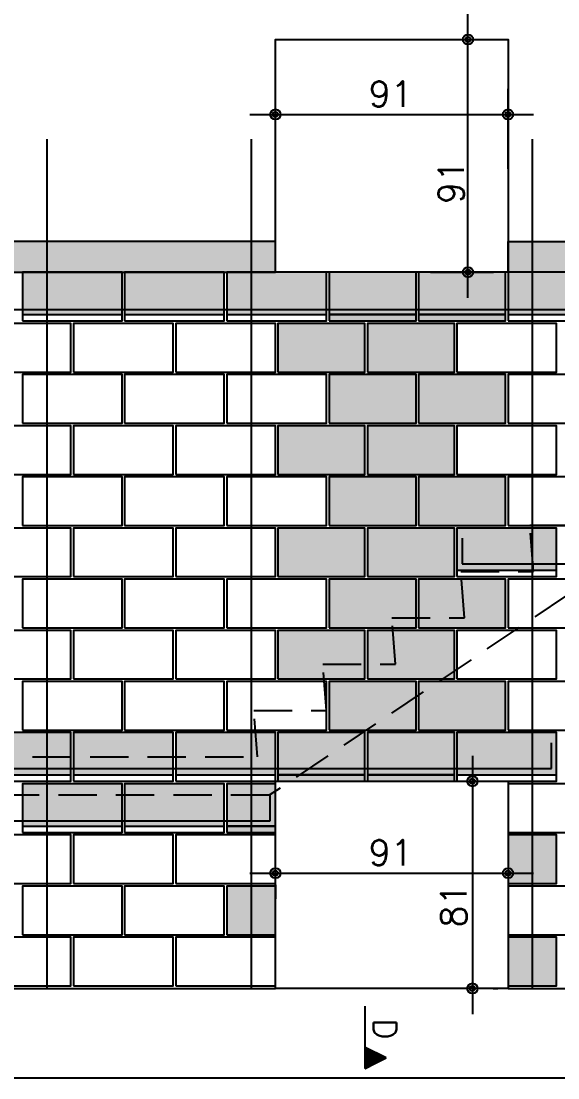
# Model space of a CAD drawing. Extents: x -1 to 122, y -1 to 61.
# Drawn here: x 42.47 to 46.67, y 48.44 to 56.7 of the extents above; entities that cross this region are included whole.
import ezdxf

# ---------------------------------------------------------------- set-up
doc = ezdxf.new("R2010")
doc.units = 0
doc.header["$MEASUREMENT"] = 0
doc.linetypes.add('ESTILO_TQS_0001', pattern=[0.45, 0.3, -0.15])
for name, color, linetype in [('PENA_01', 1, 'CONTINUOUS'), ('PENA_02', 2, 'CONTINUOUS'), ('PENA_03', 3, 'CONTINUOUS'), ('PENA_05', 5, 'CONTINUOUS'), ('PENA_09', 254, 'CONTINUOUS'), ('PENA_11', 252, 'CONTINUOUS'), ('PENA_21', 100, 'CONTINUOUS'), ('PENA_23', 50, 'CONTINUOUS')]:
    doc.layers.add(name, color=color, linetype=linetype)
doc.styles.get("Standard").update_dxf_attribs({"font": 'ROMANS.SHX'})

msp = doc.modelspace()

# ---------------------------------------------------------------- linework, layer by layer
at = {"layer": 'PENA_01', "linetype": 'Continuous'}
for p, q in [((45.9683, 54.5399), (45.9683, 56.7599)), ((45.3302, 56.5599), (46.1683, 56.5599)), ((44.4616, 55.5499), (44.4616, 56.1744)), ((46.2816, 55.5499), (46.2816, 56.1744)), ((44.2616, 55.9744), (46.4816, 55.9744)), ((45.6746, 54.7399), (46.1683, 54.7399)), ((42.4816, 54.4099), (43.2616, 54.4099)), ((43.2816, 54.4099), (44.0616, 54.4099)), ((44.0816, 54.4099), (44.8616, 54.4099)), ((44.8816, 54.4099), (45.5616, 54.4099)), ((45.5816, 54.4099), (46.2616, 54.4099)), ((46.2816, 54.4099), (47.0616, 54.4099)), ((45.8816, 52.4099), (46.6616, 52.4099)), ((46.003, 50.9599), (46.003, 48.9399)), ((42.0816, 50.8099), (42.8616, 50.8099)), ((42.8816, 50.8099), (43.6616, 50.8099)), ((43.6816, 50.8099), (44.4616, 50.8099)), ((44.4816, 50.8099), (45.1616, 50.8099)), ((45.1816, 50.8099), (45.8616, 50.8099)), ((45.8816, 50.8099), (46.6616, 50.8099)), ((46.0616, 50.7599), (46.203, 50.7599)), ((42.4816, 50.4099), (43.2616, 50.4099)), ((43.2816, 50.4099), (44.0616, 50.4099)), ((44.0816, 50.4099), (44.4616, 50.4099)), ((44.2616, 50.041), (46.4816, 50.041)), ((44.4616, 49.9499), (44.4616, 49.841)), ((46.2816, 49.9499), (46.2816, 49.841)), ((46.165, 49.1399), (46.203, 49.1399))]:
    msp.add_line(p, q, dxfattribs=at)
for points in [[(44.4616, 54.7399), (44.4616, 56.5599), (46.2816, 56.5599), (46.2816, 54.7399), (44.4616, 54.7399)], [(44.4616, 49.1399), (44.4616, 50.7599), (46.2816, 50.7599), (46.2816, 49.1399), (44.4616, 49.1399)]]:
    msp.add_lwpolyline(points, dxfattribs=at)
at = {"layer": 'PENA_01', "linetype": 'ESTILO_TQS_0001'}
msp.add_lwpolyline([(47.113, 52.4632), (44.413, 50.6499), (41.6616, 50.6499), (41.6616, 50.9499), (44.3216, 50.9499), (44.2916, 51.3126), (44.8616, 51.3126), (44.8316, 51.6752), (45.4016, 51.6752), (45.3716, 52.0379), (45.9416, 52.0379), (45.9116, 52.4005), (46.4816, 52.4005), (46.4516, 52.7632), (49.0816, 52.7632), (49.0816, 52.4632), (47.113, 52.4632)], dxfattribs=at)
at = {"layer": 'PENA_02', "linetype": 'Continuous'}
for p, q in [((8.8816, 49.1399), (44.4616, 49.1399)), ((46.2816, 49.1399), (65.0616, 49.1399))]:
    msp.add_line(p, q, dxfattribs=at)
for points in [[(8.8816, 54.9799), (8.8816, 54.7399), (9.4816, 54.7399), (9.4816, 53.5599), (16.9616, 53.5599), (16.9616, 54.7399), (44.4616, 54.7399), (44.4616, 54.9799), (8.8816, 54.9799)], [(46.2816, 54.7399), (46.2816, 54.9799), (65.0616, 54.9799), (65.0616, 54.7399), (64.3816, 54.7399), (64.3816, 53.5599), (57.7816, 53.5599), (57.7816, 54.7402), (56.1616, 54.7402), (56.1616, 53.5599), (49.3716, 53.5599), (49.3716, 54.7399), (46.2816, 54.7399)], [(42.4816, 54.3599), (43.2616, 54.3599), (43.2616, 54.7399), (42.4816, 54.7399), (42.4816, 54.3599)], [(43.2816, 54.3599), (44.0616, 54.3599), (44.0616, 54.7399), (43.2816, 54.7399), (43.2816, 54.3599)], [(44.0816, 54.3599), (44.8616, 54.3599), (44.8616, 54.7399), (44.0816, 54.7399), (44.0816, 54.3599)], [(44.8816, 54.3599), (45.5616, 54.3599), (45.5616, 54.7399), (44.8816, 54.7399), (44.8816, 54.3599)], [(45.5816, 54.3599), (46.2616, 54.3599), (46.2616, 54.7399), (45.5816, 54.7399), (45.5816, 54.3599)], [(46.2816, 54.3599), (47.0616, 54.3599), (47.0616, 54.7399), (46.2816, 54.7399), (46.2816, 54.3599)], [(42.0816, 53.9599), (42.8616, 53.9599), (42.8616, 54.3399), (42.0816, 54.3399), (42.0816, 53.9599)], [(42.8816, 53.9599), (43.6616, 53.9599), (43.6616, 54.3399), (42.8816, 54.3399), (42.8816, 53.9599)], [(43.6816, 53.9599), (44.4616, 53.9599), (44.4616, 54.3399), (43.6816, 54.3399), (43.6816, 53.9599)], [(44.4816, 53.9599), (45.1616, 53.9599), (45.1616, 54.3399), (44.4816, 54.3399), (44.4816, 53.9599)], [(45.1816, 53.9599), (45.8616, 53.9599), (45.8616, 54.3399), (45.1816, 54.3399), (45.1816, 53.9599)], [(45.8816, 53.9599), (46.6616, 53.9599), (46.6616, 54.3399), (45.8816, 54.3399), (45.8816, 53.9599)], [(42.4816, 53.5599), (43.2616, 53.5599), (43.2616, 53.9399), (42.4816, 53.9399), (42.4816, 53.5599)], [(43.2816, 53.5599), (44.0616, 53.5599), (44.0616, 53.9399), (43.2816, 53.9399), (43.2816, 53.5599)], [(44.0816, 53.5599), (44.8616, 53.5599), (44.8616, 53.9399), (44.0816, 53.9399), (44.0816, 53.5599)], [(44.8816, 53.5599), (45.5616, 53.5599), (45.5616, 53.9399), (44.8816, 53.9399), (44.8816, 53.5599)], [(45.5816, 53.5599), (46.2616, 53.5599), (46.2616, 53.9399), (45.5816, 53.9399), (45.5816, 53.5599)], [(46.2816, 53.5599), (47.0616, 53.5599), (47.0616, 53.9399), (46.2816, 53.9399), (46.2816, 53.5599)], [(42.0816, 53.1599), (42.8616, 53.1599), (42.8616, 53.5399), (42.0816, 53.5399), (42.0816, 53.1599)], [(42.8816, 53.1599), (43.6616, 53.1599), (43.6616, 53.5399), (42.8816, 53.5399), (42.8816, 53.1599)], [(43.6816, 53.1599), (44.4616, 53.1599), (44.4616, 53.5399), (43.6816, 53.5399), (43.6816, 53.1599)], [(44.4816, 53.1599), (45.1616, 53.1599), (45.1616, 53.5399), (44.4816, 53.5399), (44.4816, 53.1599)], [(45.1816, 53.1599), (45.8616, 53.1599), (45.8616, 53.5399), (45.1816, 53.5399), (45.1816, 53.1599)], [(45.8816, 53.1599), (46.6616, 53.1599), (46.6616, 53.5399), (45.8816, 53.5399), (45.8816, 53.1599)], [(42.4816, 52.7599), (43.2616, 52.7599), (43.2616, 53.1399), (42.4816, 53.1399), (42.4816, 52.7599)], [(43.2816, 52.7599), (44.0616, 52.7599), (44.0616, 53.1399), (43.2816, 53.1399), (43.2816, 52.7599)], [(44.0816, 52.7599), (44.8616, 52.7599), (44.8616, 53.1399), (44.0816, 53.1399), (44.0816, 52.7599)], [(44.8816, 52.7599), (45.5616, 52.7599), (45.5616, 53.1399), (44.8816, 53.1399), (44.8816, 52.7599)], [(45.5816, 52.7599), (46.2616, 52.7599), (46.2616, 53.1399), (45.5816, 53.1399), (45.5816, 52.7599)], [(46.2816, 52.7599), (47.0616, 52.7599), (47.0616, 53.1399), (46.2816, 53.1399), (46.2816, 52.7599)], [(42.0816, 52.3599), (42.8616, 52.3599), (42.8616, 52.7399), (42.0816, 52.7399), (42.0816, 52.3599)], [(42.8816, 52.3599), (43.6616, 52.3599), (43.6616, 52.7399), (42.8816, 52.7399), (42.8816, 52.3599)], [(43.6816, 52.3599), (44.4616, 52.3599), (44.4616, 52.7399), (43.6816, 52.7399), (43.6816, 52.3599)], [(44.4816, 52.3599), (45.1616, 52.3599), (45.1616, 52.7399), (44.4816, 52.7399), (44.4816, 52.3599)], [(45.1816, 52.3599), (45.8616, 52.3599), (45.8616, 52.7399), (45.1816, 52.7399), (45.1816, 52.3599)], [(45.8816, 52.3599), (46.6616, 52.3599), (46.6616, 52.7399), (45.8816, 52.7399), (45.8816, 52.3599)], [(42.4816, 51.9599), (43.2616, 51.9599), (43.2616, 52.3399), (42.4816, 52.3399), (42.4816, 51.9599)], [(43.2816, 51.9599), (44.0616, 51.9599), (44.0616, 52.3399), (43.2816, 52.3399), (43.2816, 51.9599)], [(44.0816, 51.9599), (44.8616, 51.9599), (44.8616, 52.3399), (44.0816, 52.3399), (44.0816, 51.9599)], [(44.8816, 51.9599), (45.5616, 51.9599), (45.5616, 52.3399), (44.8816, 52.3399), (44.8816, 51.9599)], [(45.5816, 51.9599), (46.2616, 51.9599), (46.2616, 52.3399), (45.5816, 52.3399), (45.5816, 51.9599)], [(46.2816, 51.9599), (47.0616, 51.9599), (47.0616, 52.3399), (46.2816, 52.3399), (46.2816, 51.9599)], [(42.0816, 51.5599), (42.8616, 51.5599), (42.8616, 51.9399), (42.0816, 51.9399), (42.0816, 51.5599)], [(42.8816, 51.5599), (43.6616, 51.5599), (43.6616, 51.9399), (42.8816, 51.9399), (42.8816, 51.5599)], [(43.6816, 51.5599), (44.4616, 51.5599), (44.4616, 51.9399), (43.6816, 51.9399), (43.6816, 51.5599)], [(44.4816, 51.5599), (45.1616, 51.5599), (45.1616, 51.9399), (44.4816, 51.9399), (44.4816, 51.5599)], [(45.1816, 51.5599), (45.8616, 51.5599), (45.8616, 51.9399), (45.1816, 51.9399), (45.1816, 51.5599)], [(45.8816, 51.5599), (46.6616, 51.5599), (46.6616, 51.9399), (45.8816, 51.9399), (45.8816, 51.5599)], [(42.4816, 51.1599), (43.2616, 51.1599), (43.2616, 51.5399), (42.4816, 51.5399), (42.4816, 51.1599)], [(43.2816, 51.1599), (44.0616, 51.1599), (44.0616, 51.5399), (43.2816, 51.5399), (43.2816, 51.1599)], [(44.0816, 51.1599), (44.8616, 51.1599), (44.8616, 51.5399), (44.0816, 51.5399), (44.0816, 51.1599)], [(44.8816, 51.1599), (45.5616, 51.1599), (45.5616, 51.5399), (44.8816, 51.5399), (44.8816, 51.1599)], [(45.5816, 51.1599), (46.2616, 51.1599), (46.2616, 51.5399), (45.5816, 51.5399), (45.5816, 51.1599)], [(46.2816, 51.1599), (47.0616, 51.1599), (47.0616, 51.5399), (46.2816, 51.5399), (46.2816, 51.1599)], [(42.0816, 50.7599), (42.8616, 50.7599), (42.8616, 51.1399), (42.0816, 51.1399), (42.0816, 50.7599)], [(42.8816, 50.7599), (43.6616, 50.7599), (43.6616, 51.1399), (42.8816, 51.1399), (42.8816, 50.7599)], [(43.6816, 50.7599), (44.4616, 50.7599), (44.4616, 51.1399), (43.6816, 51.1399), (43.6816, 50.7599)], [(44.4816, 50.7599), (45.1616, 50.7599), (45.1616, 51.1399), (44.4816, 51.1399), (44.4816, 50.7599)], [(45.1816, 50.7599), (45.8616, 50.7599), (45.8616, 51.1399), (45.1816, 51.1399), (45.1816, 50.7599)], [(45.8816, 50.7599), (46.6616, 50.7599), (46.6616, 51.1399), (45.8816, 51.1399), (45.8816, 50.7599)], [(42.4816, 50.3599), (43.2616, 50.3599), (43.2616, 50.7399), (42.4816, 50.7399), (42.4816, 50.3599)], [(43.2816, 50.3599), (44.0616, 50.3599), (44.0616, 50.7399), (43.2816, 50.7399), (43.2816, 50.3599)], [(44.0816, 50.3599), (44.4616, 50.3599), (44.4616, 50.7399), (44.0816, 50.7399), (44.0816, 50.3599)], [(46.2816, 50.3599), (47.0616, 50.3599), (47.0616, 50.7399), (46.2816, 50.7399), (46.2816, 50.3599)], [(42.0816, 49.9599), (42.8616, 49.9599), (42.8616, 50.3399), (42.0816, 50.3399), (42.0816, 49.9599)], [(42.8816, 49.9599), (43.6616, 49.9599), (43.6616, 50.3399), (42.8816, 50.3399), (42.8816, 49.9599)], [(43.6816, 49.9599), (44.4616, 49.9599), (44.4616, 50.3399), (43.6816, 50.3399), (43.6816, 49.9599)], [(46.2816, 49.9599), (46.6616, 49.9599), (46.6616, 50.3399), (46.2816, 50.3399), (46.2816, 49.9599)], [(42.4816, 49.5599), (43.2616, 49.5599), (43.2616, 49.9399), (42.4816, 49.9399), (42.4816, 49.5599)], [(43.2816, 49.5599), (44.0616, 49.5599), (44.0616, 49.9399), (43.2816, 49.9399), (43.2816, 49.5599)], [(44.0816, 49.5599), (44.4616, 49.5599), (44.4616, 49.9399), (44.0816, 49.9399), (44.0816, 49.5599)], [(46.2816, 49.5599), (47.0616, 49.5599), (47.0616, 49.9399), (46.2816, 49.9399), (46.2816, 49.5599)], [(42.0816, 49.1599), (42.8616, 49.1599), (42.8616, 49.5399), (42.0816, 49.5399), (42.0816, 49.1599)], [(42.8816, 49.1599), (43.6616, 49.1599), (43.6616, 49.5399), (42.8816, 49.5399), (42.8816, 49.1599)], [(43.6816, 49.1599), (44.4616, 49.1599), (44.4616, 49.5399), (43.6816, 49.5399), (43.6816, 49.1599)], [(46.2816, 49.1599), (46.6616, 49.1599), (46.6616, 49.5399), (46.2816, 49.5399), (46.2816, 49.1599)]]:
    msp.add_lwpolyline(points, dxfattribs=at)
for centre, radius in [((45.9683, 56.5599), 0.04), ((45.9683, 56.5599), 0.02), ((44.4616, 55.9744), 0.04), ((44.4616, 55.9744), 0.02), ((46.2816, 55.9744), 0.04), ((46.2816, 55.9744), 0.02), ((45.9683, 54.7399), 0.04), ((45.9683, 54.7399), 0.02), ((46.003, 50.7599), 0.04), ((46.003, 50.7599), 0.02), ((44.4616, 50.041), 0.04), ((46.2816, 50.041), 0.04), ((44.4616, 50.041), 0.02), ((46.2816, 50.041), 0.02), ((46.003, 49.1399), 0.04), ((46.003, 49.1399), 0.02)]:
    msp.add_circle(centre, radius, dxfattribs=at)
at = {"layer": 'PENA_03', "linetype": 'Continuous'}
for p, q in [((44.4616, 56.5599), (44.4616, 56.5599)), ((45.1302, 56.5599), (45.1302, 56.5599)), ((46.2816, 56.5599), (46.2816, 56.5599)), ((44.4616, 55.3499), (44.4616, 55.3499)), ((46.2816, 55.3499), (46.2816, 55.3499)), ((45.4746, 54.7399), (45.4746, 54.7399)), ((45.8616, 50.7599), (45.8616, 50.7599)), ((44.4616, 50.1499), (44.4616, 50.1499)), ((46.2816, 50.1499), (46.2816, 50.1499)), ((45.965, 49.1399), (45.965, 49.1399)), ((45.1617, 49), (45.1617, 48.5136)), ((45.1624, 48.6792), (45.1624, 49)), ((45.3277, 48.5966), (45.1624, 48.6792)), ((45.1624, 48.5147), (45.1624, 48.6784)), ((45.3261, 48.5966), (45.1624, 48.6784)), ((45.1745, 48.52), (45.1745, 48.6731)), ((45.1617, 48.5136), (45.3277, 48.5966)), ((45.1624, 48.5147), (45.3261, 48.5966)), ((45.1873, 48.5263), (45.1873, 48.6668)), ((45.2, 48.5327), (45.2, 48.6604)), ((45.2128, 48.5391), (45.2128, 48.654)), ((45.2256, 48.5455), (45.2256, 48.6476)), ((45.2383, 48.5519), (45.2383, 48.6412)), ((45.2511, 48.5583), (45.2511, 48.6348)), ((45.2639, 48.5646), (45.2639, 48.6285)), ((45.2766, 48.571), (45.2766, 48.6221)), ((45.2894, 48.5774), (45.2894, 48.6157)), ((45.3021, 48.5838), (45.3021, 48.6093)), ((45.3149, 48.5902), (45.3149, 48.6029))]:
    msp.add_line(p, q, dxfattribs=at)
at = {"layer": 'PENA_05', "linetype": 'Continuous'}
for p, q in [((31.0527, 54.4499), (49.7716, 54.4499)), ((45.9216, 52.6599), (45.9216, 52.4599)), ((45.9216, 52.4599), (49.0216, 52.4599)), ((46.6216, 50.8599), (46.6216, 51.0599)), ((41.4216, 50.8599), (46.6216, 50.8599)), ((44.4216, 50.4499), (44.4216, 50.6499)), ((41.7216, 50.4499), (44.4216, 50.4499)), ((31.0527, 48.4406), (49.7716, 48.4406))]:
    msp.add_line(p, q, dxfattribs=at)
for points in [[(42.6716, 55.7799), (42.6716, 49.1399)], [(44.2716, 55.7799), (44.2716, 49.1399)], [(46.4716, 55.7799), (46.4716, 49.1399)]]:
    msp.add_lwpolyline(points, dxfattribs=at)
at = {"layer": 'PENA_09', "linetype": 'Continuous'}
for points in [[(42.4816, 54.4099), (43.2616, 54.4099), (43.2616, 54.7399), (42.4816, 54.7399), (42.4816, 54.4099)], [(43.2816, 54.4099), (44.0616, 54.4099), (44.0616, 54.7399), (43.2816, 54.7399), (43.2816, 54.4099)], [(44.0816, 54.4099), (44.8616, 54.4099), (44.8616, 54.7399), (44.0816, 54.7399), (44.0816, 54.4099)], [(44.8816, 54.4099), (45.5616, 54.4099), (45.5616, 54.7399), (44.8816, 54.7399), (44.8816, 54.4099)], [(45.5816, 54.4099), (46.2616, 54.4099), (46.2616, 54.7399), (45.5816, 54.7399), (45.5816, 54.4099)], [(46.2816, 54.4099), (47.0616, 54.4099), (47.0616, 54.7399), (46.2816, 54.7399), (46.2816, 54.4099)], [(45.8816, 52.4099), (46.6616, 52.4099), (46.6616, 52.7399), (45.8816, 52.7399), (45.8816, 52.4099)], [(42.0816, 50.8099), (42.8616, 50.8099), (42.8616, 51.1399), (42.0816, 51.1399), (42.0816, 50.8099)], [(42.8816, 50.8099), (43.6616, 50.8099), (43.6616, 51.1399), (42.8816, 51.1399), (42.8816, 50.8099)], [(43.6816, 50.8099), (44.4616, 50.8099), (44.4616, 51.1399), (43.6816, 51.1399), (43.6816, 50.8099)], [(44.4816, 50.8099), (45.1616, 50.8099), (45.1616, 51.1399), (44.4816, 51.1399), (44.4816, 50.8099)], [(45.1816, 50.8099), (45.8616, 50.8099), (45.8616, 51.1399), (45.1816, 51.1399), (45.1816, 50.8099)], [(45.8816, 50.8099), (46.6616, 50.8099), (46.6616, 51.1399), (45.8816, 51.1399), (45.8816, 50.8099)], [(42.4816, 50.4099), (43.2616, 50.4099), (43.2616, 50.7399), (42.4816, 50.7399), (42.4816, 50.4099)], [(43.2816, 50.4099), (44.0616, 50.4099), (44.0616, 50.7399), (43.2816, 50.7399), (43.2816, 50.4099)], [(44.0816, 50.4099), (44.4616, 50.4099), (44.4616, 50.7399), (44.0816, 50.7399), (44.0816, 50.4099)]]:
    msp.add_lwpolyline(points, dxfattribs=at)
for points in [[(42.4816, 54.4099), (43.2616, 54.4099), (43.2616, 54.7399)], [(42.4816, 54.4099), (43.2616, 54.7399), (42.4816, 54.7399)], [(42.4816, 54.4099), (42.4816, 54.7399), (42.4816, 54.4099)], [(43.2816, 54.4099), (44.0616, 54.4099), (44.0616, 54.7399)], [(43.2816, 54.4099), (44.0616, 54.7399), (43.2816, 54.7399)], [(43.2816, 54.4099), (43.2816, 54.7399), (43.2816, 54.4099)], [(44.0816, 54.4099), (44.8616, 54.4099), (44.8616, 54.7399)], [(44.0816, 54.4099), (44.8616, 54.7399), (44.0816, 54.7399)], [(44.0816, 54.4099), (44.0816, 54.7399), (44.0816, 54.4099)], [(44.8816, 54.4099), (45.5616, 54.4099), (45.5616, 54.7399)], [(44.8816, 54.4099), (45.5616, 54.7399), (44.8816, 54.7399)], [(44.8816, 54.4099), (44.8816, 54.7399), (44.8816, 54.4099)], [(45.5816, 54.4099), (46.2616, 54.4099), (46.2616, 54.7399)], [(45.5816, 54.4099), (46.2616, 54.7399), (45.5816, 54.7399)], [(45.5816, 54.4099), (45.5816, 54.7399), (45.5816, 54.4099)], [(46.2816, 54.4099), (47.0616, 54.4099), (47.0616, 54.7399)], [(46.2816, 54.4099), (47.0616, 54.7399), (46.2816, 54.7399)], [(46.2816, 54.4099), (46.2816, 54.7399), (46.2816, 54.4099)], [(45.8816, 52.4099), (46.6616, 52.4099), (46.6616, 52.7399)], [(45.8816, 52.4099), (46.6616, 52.7399), (45.8816, 52.7399)], [(45.8816, 52.4099), (45.8816, 52.7399), (45.8816, 52.4099)], [(42.0816, 50.8099), (42.8616, 50.8099), (42.8616, 51.1399)], [(42.0816, 50.8099), (42.8616, 51.1399), (42.0816, 51.1399)], [(42.8816, 50.8099), (43.6616, 50.8099), (43.6616, 51.1399)], [(42.8816, 50.8099), (43.6616, 51.1399), (42.8816, 51.1399)], [(42.8816, 50.8099), (42.8816, 51.1399), (42.8816, 50.8099)], [(43.6816, 50.8099), (44.4616, 50.8099), (44.4616, 51.1399)], [(43.6816, 50.8099), (44.4616, 51.1399), (43.6816, 51.1399)], [(43.6816, 50.8099), (43.6816, 51.1399), (43.6816, 50.8099)], [(44.4816, 50.8099), (45.1616, 50.8099), (45.1616, 51.1399)], [(44.4816, 50.8099), (45.1616, 51.1399), (44.4816, 51.1399)], [(44.4816, 50.8099), (44.4816, 51.1399), (44.4816, 50.8099)], [(45.1816, 50.8099), (45.8616, 50.8099), (45.8616, 51.1399)], [(45.1816, 50.8099), (45.8616, 51.1399), (45.1816, 51.1399)], [(45.1816, 50.8099), (45.1816, 51.1399), (45.1816, 50.8099)], [(45.8816, 50.8099), (46.6616, 50.8099), (46.6616, 51.1399)], [(45.8816, 50.8099), (46.6616, 51.1399), (45.8816, 51.1399)], [(45.8816, 50.8099), (45.8816, 51.1399), (45.8816, 50.8099)], [(42.4816, 50.4099), (43.2616, 50.4099), (43.2616, 50.7399)], [(42.4816, 50.4099), (43.2616, 50.7399), (42.4816, 50.7399)], [(42.4816, 50.4099), (42.4816, 50.7399), (42.4816, 50.4099)], [(43.2816, 50.4099), (44.0616, 50.4099), (44.0616, 50.7399)], [(43.2816, 50.4099), (44.0616, 50.7399), (43.2816, 50.7399)], [(43.2816, 50.4099), (43.2816, 50.7399), (43.2816, 50.4099)], [(44.0816, 50.4099), (44.4616, 50.4099), (44.4616, 50.7399)], [(44.0816, 50.4099), (44.4616, 50.7399), (44.0816, 50.7399)], [(44.0816, 50.4099), (44.0816, 50.7399), (44.0816, 50.4099)]]:
    msp.add_solid(points, dxfattribs=at)
at = {"layer": 'PENA_11', "linetype": 'Continuous'}
for points in [[(44.4616, 54.9799), (8.8816, 54.9799), (8.8816, 54.7399)], [(44.4616, 54.9799), (8.8816, 54.7399), (9.4816, 54.7399)], [(44.4616, 54.9799), (9.4816, 54.7399), (16.9616, 54.7399)], [(44.4616, 54.9799), (16.9616, 54.7399), (44.4616, 54.7399)], [(49.3716, 54.7399), (46.2816, 54.7399), (46.2816, 54.9799)], [(49.3716, 54.7399), (46.2816, 54.9799), (65.0616, 54.9799)]]:
    msp.add_solid(points, dxfattribs=at)
at = {"layer": 'PENA_21', "linetype": 'Continuous'}
for points in [[(44.8816, 54.3599), (45.5616, 54.3599), (45.5616, 54.4099), (44.8816, 54.4099), (44.8816, 54.3599)], [(45.5816, 54.3599), (46.2616, 54.3599), (46.2616, 54.4099), (45.5816, 54.4099), (45.5816, 54.3599)], [(44.4816, 53.9599), (45.1616, 53.9599), (45.1616, 54.3399), (44.4816, 54.3399), (44.4816, 53.9599)], [(45.1816, 53.9599), (45.8616, 53.9599), (45.8616, 54.3399), (45.1816, 54.3399), (45.1816, 53.9599)], [(44.8816, 53.5599), (45.5616, 53.5599), (45.5616, 53.9399), (44.8816, 53.9399), (44.8816, 53.5599)], [(45.5816, 53.5599), (46.2616, 53.5599), (46.2616, 53.9399), (45.5816, 53.9399), (45.5816, 53.5599)], [(44.4816, 53.1599), (45.1616, 53.1599), (45.1616, 53.5399), (44.4816, 53.5399), (44.4816, 53.1599)], [(45.1816, 53.1599), (45.8616, 53.1599), (45.8616, 53.5399), (45.1816, 53.5399), (45.1816, 53.1599)], [(44.8816, 52.7599), (45.5616, 52.7599), (45.5616, 53.1399), (44.8816, 53.1399), (44.8816, 52.7599)], [(45.5816, 52.7599), (46.2616, 52.7599), (46.2616, 53.1399), (45.5816, 53.1399), (45.5816, 52.7599)], [(44.4816, 52.3599), (45.1616, 52.3599), (45.1616, 52.7399), (44.4816, 52.7399), (44.4816, 52.3599)], [(45.1816, 52.3599), (45.8616, 52.3599), (45.8616, 52.7399), (45.1816, 52.7399), (45.1816, 52.3599)], [(44.8816, 51.9599), (45.5616, 51.9599), (45.5616, 52.3399), (44.8816, 52.3399), (44.8816, 51.9599)], [(45.5816, 51.9599), (46.2616, 51.9599), (46.2616, 52.3399), (45.5816, 52.3399), (45.5816, 51.9599)], [(44.4816, 51.5599), (45.1616, 51.5599), (45.1616, 51.9399), (44.4816, 51.9399), (44.4816, 51.5599)], [(45.1816, 51.5599), (45.8616, 51.5599), (45.8616, 51.9399), (45.1816, 51.9399), (45.1816, 51.5599)], [(44.8816, 51.1599), (45.5616, 51.1599), (45.5616, 51.5399), (44.8816, 51.5399), (44.8816, 51.1599)], [(45.5816, 51.1599), (46.2616, 51.1599), (46.2616, 51.5399), (45.5816, 51.5399), (45.5816, 51.1599)], [(44.4816, 50.7599), (45.1616, 50.7599), (45.1616, 50.8099), (44.4816, 50.8099), (44.4816, 50.7599)], [(45.1816, 50.7599), (45.8616, 50.7599), (45.8616, 50.8099), (45.1816, 50.8099), (45.1816, 50.7599)]]:
    msp.add_lwpolyline(points, dxfattribs=at)
for points in [[(44.8816, 54.3599), (45.5616, 54.3599), (45.5616, 54.4099)], [(44.8816, 54.3599), (45.5616, 54.4099), (44.8816, 54.4099)], [(44.8816, 54.3599), (44.8816, 54.4099), (44.8816, 54.3599)], [(45.5816, 54.3599), (46.2616, 54.3599), (46.2616, 54.4099)], [(45.5816, 54.3599), (46.2616, 54.4099), (45.5816, 54.4099)], [(45.5816, 54.3599), (45.5816, 54.4099), (45.5816, 54.3599)], [(44.4816, 53.9599), (45.1616, 53.9599), (45.1616, 54.3399)], [(44.4816, 53.9599), (45.1616, 54.3399), (44.4816, 54.3399)], [(44.4816, 53.9599), (44.4816, 54.3399), (44.4816, 53.9599)], [(45.1816, 53.9599), (45.8616, 53.9599), (45.8616, 54.3399)], [(45.1816, 53.9599), (45.8616, 54.3399), (45.1816, 54.3399)], [(45.1816, 53.9599), (45.1816, 54.3399), (45.1816, 53.9599)], [(44.8816, 53.5599), (45.5616, 53.5599), (45.5616, 53.9399)], [(44.8816, 53.5599), (45.5616, 53.9399), (44.8816, 53.9399)], [(44.8816, 53.5599), (44.8816, 53.9399), (44.8816, 53.5599)], [(45.5816, 53.5599), (46.2616, 53.5599), (46.2616, 53.9399)], [(45.5816, 53.5599), (46.2616, 53.9399), (45.5816, 53.9399)], [(45.5816, 53.5599), (45.5816, 53.9399), (45.5816, 53.5599)], [(44.4816, 53.1599), (45.1616, 53.1599), (45.1616, 53.5399)], [(44.4816, 53.1599), (45.1616, 53.5399), (44.4816, 53.5399)], [(44.4816, 53.1599), (44.4816, 53.5399), (44.4816, 53.1599)], [(45.1816, 53.1599), (45.8616, 53.1599), (45.8616, 53.5399)], [(45.1816, 53.1599), (45.8616, 53.5399), (45.1816, 53.5399)], [(45.1816, 53.1599), (45.1816, 53.5399), (45.1816, 53.1599)], [(44.8816, 52.7599), (45.5616, 52.7599), (45.5616, 53.1399)], [(44.8816, 52.7599), (45.5616, 53.1399), (44.8816, 53.1399)], [(44.8816, 52.7599), (44.8816, 53.1399), (44.8816, 52.7599)], [(45.5816, 52.7599), (46.2616, 52.7599), (46.2616, 53.1399)], [(45.5816, 52.7599), (46.2616, 53.1399), (45.5816, 53.1399)], [(45.5816, 52.7599), (45.5816, 53.1399), (45.5816, 52.7599)], [(44.4816, 52.3599), (45.1616, 52.3599), (45.1616, 52.7399)], [(44.4816, 52.3599), (45.1616, 52.7399), (44.4816, 52.7399)], [(44.4816, 52.3599), (44.4816, 52.7399), (44.4816, 52.3599)], [(45.1816, 52.3599), (45.8616, 52.3599), (45.8616, 52.7399)], [(45.1816, 52.3599), (45.8616, 52.7399), (45.1816, 52.7399)], [(45.1816, 52.3599), (45.1816, 52.7399), (45.1816, 52.3599)], [(44.8816, 51.9599), (45.5616, 51.9599), (45.5616, 52.3399)], [(44.8816, 51.9599), (45.5616, 52.3399), (44.8816, 52.3399)], [(44.8816, 51.9599), (44.8816, 52.3399), (44.8816, 51.9599)], [(45.5816, 51.9599), (46.2616, 51.9599), (46.2616, 52.3399)], [(45.5816, 51.9599), (46.2616, 52.3399), (45.5816, 52.3399)], [(45.5816, 51.9599), (45.5816, 52.3399), (45.5816, 51.9599)], [(44.4816, 51.5599), (45.1616, 51.5599), (45.1616, 51.9399)], [(44.4816, 51.5599), (45.1616, 51.9399), (44.4816, 51.9399)], [(44.4816, 51.5599), (44.4816, 51.9399), (44.4816, 51.5599)], [(45.1816, 51.5599), (45.8616, 51.5599), (45.8616, 51.9399)], [(45.1816, 51.5599), (45.8616, 51.9399), (45.1816, 51.9399)], [(45.1816, 51.5599), (45.1816, 51.9399), (45.1816, 51.5599)], [(44.8816, 51.1599), (45.5616, 51.1599), (45.5616, 51.5399)], [(44.8816, 51.1599), (45.5616, 51.5399), (44.8816, 51.5399)], [(44.8816, 51.1599), (44.8816, 51.5399), (44.8816, 51.1599)], [(45.5816, 51.1599), (46.2616, 51.1599), (46.2616, 51.5399)], [(45.5816, 51.1599), (46.2616, 51.5399), (45.5816, 51.5399)], [(45.5816, 51.1599), (45.5816, 51.5399), (45.5816, 51.1599)], [(44.4816, 50.7599), (45.1616, 50.7599), (45.1616, 50.8099)], [(44.4816, 50.7599), (45.1616, 50.8099), (44.4816, 50.8099)], [(44.4816, 50.7599), (44.4816, 50.8099), (44.4816, 50.7599)], [(45.1816, 50.7599), (45.8616, 50.7599), (45.8616, 50.8099)], [(45.1816, 50.7599), (45.8616, 50.8099), (45.1816, 50.8099)], [(45.1816, 50.7599), (45.1816, 50.8099), (45.1816, 50.7599)]]:
    msp.add_solid(points, dxfattribs=at)
at = {"layer": 'PENA_23', "linetype": 'Continuous'}
for points in [[(44.0816, 50.3599), (44.4616, 50.3599), (44.4616, 50.4099), (44.0816, 50.4099), (44.0816, 50.3599)], [(46.2816, 49.9599), (46.6616, 49.9599), (46.6616, 50.3399), (46.2816, 50.3399), (46.2816, 49.9599)], [(44.0816, 49.5599), (44.4616, 49.5599), (44.4616, 49.9399), (44.0816, 49.9399), (44.0816, 49.5599)], [(46.2816, 49.1599), (46.6616, 49.1599), (46.6616, 49.5399), (46.2816, 49.5399), (46.2816, 49.1599)]]:
    msp.add_lwpolyline(points, dxfattribs=at)
for points in [[(44.0816, 50.3599), (44.4616, 50.3599), (44.4616, 50.4099)], [(44.0816, 50.3599), (44.4616, 50.4099), (44.0816, 50.4099)], [(44.0816, 50.3599), (44.0816, 50.4099), (44.0816, 50.3599)], [(46.2816, 49.9599), (46.6616, 49.9599), (46.6616, 50.3399)], [(46.2816, 49.9599), (46.6616, 50.3399), (46.2816, 50.3399)], [(46.2816, 49.9599), (46.2816, 50.3399), (46.2816, 49.9599)], [(44.0816, 49.5599), (44.4616, 49.5599), (44.4616, 49.9399)], [(44.0816, 49.5599), (44.4616, 49.9399), (44.0816, 49.9399)], [(44.0816, 49.5599), (44.0816, 49.9399), (44.0816, 49.5599)], [(46.2816, 49.1599), (46.6616, 49.1599), (46.6616, 49.5399)], [(46.2816, 49.1599), (46.6616, 49.5399), (46.2816, 49.5399)], [(46.2816, 49.1599), (46.2816, 49.5399), (46.2816, 49.1599)]]:
    msp.add_solid(points, dxfattribs=at)

# ---------------------------------------------------------------- texts
at = {"layer": 'PENA_03', "linetype": 'Continuous'}
for p in [(45.1916, 56.0344), (45.1916, 50.101)]:
    msp.add_text('91', height=0.2, dxfattribs=at).set_placement(p)
for s, height, rotation, p in [('91', 0.2, 90, (45.9364, 55.274)), ('81', 0.2, 90, (45.9567, 49.6163)), ('D', 0.18, 270, (45.2288, 48.9034))]:
    msp.add_text(s, height=height, rotation=rotation, dxfattribs=at).set_placement(p)

doc.saveas('drawing.dxf')
